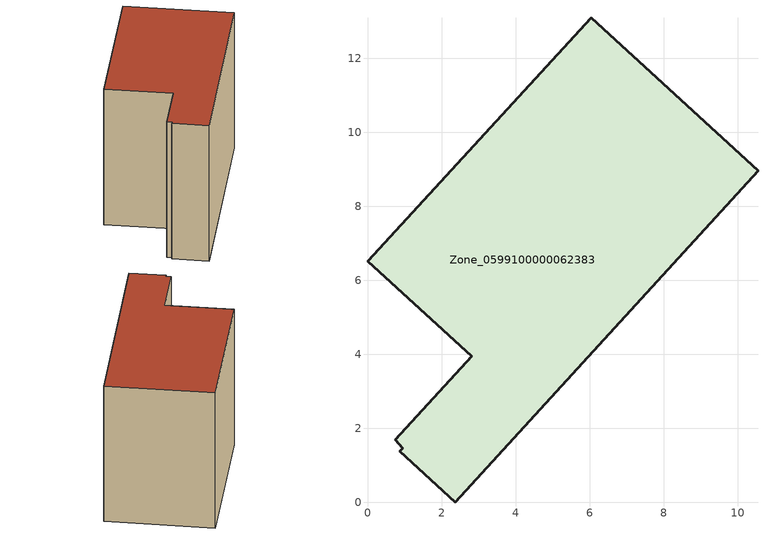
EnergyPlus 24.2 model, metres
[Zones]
Zone_0599100000062383
 floor ground (C_G): 0.95,1.47 0.75,1.69 2.82,3.94 0,6.51 6.04,13.09 10.55,8.96 2.37,0 0.87,1.38 z0
 wall outside (C_F): 2.37,0 10.55,8.96 6.04,13.09 0,6.51 2.82,3.94 0.75,1.69 0.95,1.47 0.87,1.38 2.37,0 z0:8.61
 roof outside (C_R): 0.75,1.69 0.95,1.47 0.87,1.38 2.37,0 10.55,8.96 6.04,13.09 0,6.51 2.82,3.94 z8.61
[BUILDING]
Pand.0599100000062383: North Axis=0; Terrain=City; Loads Convergence Tolerance Value=0.04; Temperature Convergence Tolerance Value=0.4; Solar Distribution=FullExterior; Maximum Number of Warmup Days=25; Minimum Number of Warmup Days=1
[Site:Location]
Rotterdam.The.Hague.AP_ZH_NLD Design_Conditions: Latitude=51.96; Longitude=4.45; Time Zone=1; Elevation=-4.5
[SITE:GROUNDTEMPERATURE:BUILDINGSURFACE]
18, 18, 18, 18, 18, 18, 18, 18, 18, 18, 18, 18
[MATERIAL] Thermal Absorptance=0.9; Solar Absorptance=0.7; Visible Absorptance=0.7
Name | Roughness | Thickness | Conductivity | Density | Specific Heat
G.TC.1975-1991 | MediumSmooth | 0.15 | 0.288461 | 540 | 1210
F.TC.1975-1991 | Rough | 0.3 | 0.230769 | 1920 | 840
R.TC.1975-1991 | MediumRough | 0.2 | 0.153846 | 1500 | 1000
[CONSTRUCTION]
C_G: G.TC.1975-1991
C_F: F.TC.1975-1991
C_R: R.TC.1975-1991
[ZONE]
Zone_0599100000062383: Type=1; Multiplier=1; Ceiling Height=Autocalculate; Volume=Autocalculate; Floor Area=autocalculate; Part of Total Floor Area=Yes
[ZONEINFILTRATION:DESIGNFLOWRATE]
Infil_Zone_0599100000062383: Zone or ZoneList or Space or SpaceList=Zone_0599100000062383; Schedule=AlwaysOn; Design Flow Rate Calculation Method=Flow/Area; Flow Rate per Floor Area=0.003; Constant Term Coefficient=1; Temperature Term Coefficient=0; Velocity Term Coefficient=0; Velocity Squared Term Coefficient=0
[HVACTEMPLATE:ZONE:IDEALLOADSAIRSYSTEM]
Zone_0599100000062383: Maximum Heating Supply Air Temperature=50; Minimum Cooling Supply Air Temperature=13; Maximum Heating Supply Air Humidity Ratio=0.0156; Minimum Cooling Supply Air Humidity Ratio=0.0077; Heating Limit=NoLimit; Cooling Limit=NoLimit; Dehumidification Control Type=ConstantSensibleHeatRatio; Cooling Sensible Heat Ratio=0.7; Dehumidification Setpoint=60; Humidification Control Type=None; Humidification Setpoint=30; Outdoor Air Method=None; Outdoor Air Flow Rate per Person=0.00944; Outdoor Air Flow Rate per Zone Floor Area=0; Outdoor Air Flow Rate per Zone=0; Demand Controlled Ventilation Type=None; Outdoor Air Economizer Type=NoEconomizer; Heat Recovery Type=None; Sensible Heat Recovery Effectiveness=0.7; Latent Heat Recovery Effectiveness=0.65
[ZONECONTROL:THERMOSTAT]
ThermostatControl_Zone_0599100000062383: Zone or ZoneList=Zone_0599100000062383; Control Type Schedule=DualSetpointControlType; Control 1=Thermostat_Zone_0599100000062383; Temperature Difference Between Cutout And Setpoint=0
[THERMOSTATSETPOINT:DUALSETPOINT]
Thermostat_Zone_0599100000062383: Heating Setpoint Temperature Schedule=HeatingSetpoint_Zone_0599100000062383; Cooling Setpoint Temperature Schedule=CoolingSetpoint_Zone_0599100000062383
[SCHEDULE:COMPACT]
HeatingSetpoint_Zone_0599100000062383: Through: 12/31, For: AllDays, Until: 24:00, 21
CoolingSetpoint_Zone_0599100000062383: Through: 12/31, For: AllDays, Until: 24:00, 24
DualSetpointControlType: Through: 12/31, For: AllDays, Until: 24:00, 4
AlwaysOn: Through: 12/31, For: AllDays, Until: 24:00, 1
